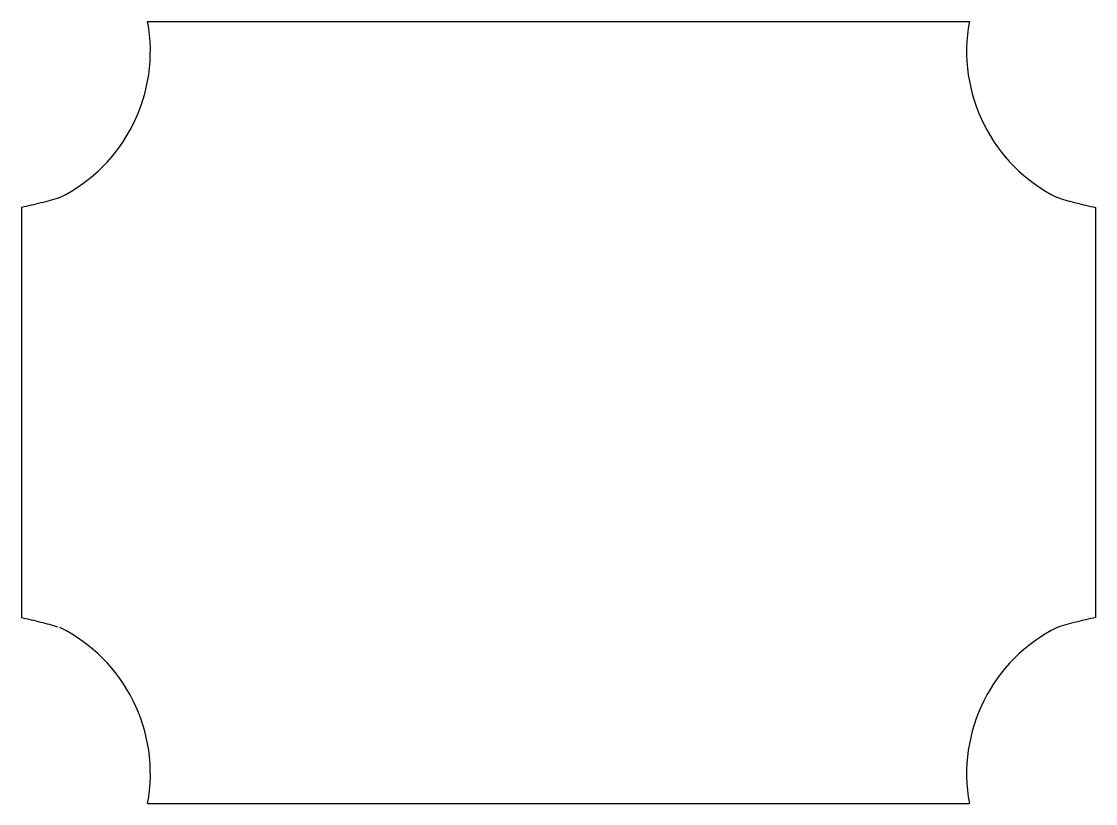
# Model space of a CAD drawing. Header units: millimetres. Extents: x 145 to 395, y 179 to 361.
import ezdxf

# ---------------------------------------------------------------- set-up
doc = ezdxf.new("R2010")
doc.units = ezdxf.units.MM
doc.layers.add('BASE_DE_SUSTENTA', color=7, linetype='Continuous')
doc.layers.add('Default', color=7, linetype='Continuous')

# ---------------------------------------------------------------- blocks, each defined once
blk = doc.blocks.new('SE')
at = {"layer": 'BASE_DE_SUSTENTA', "color": 7, "linetype": 'Continuous'}
for p, q in [((174.47, 361.33), (365.73, 361.33)), ((145.1, 318.03), (145.1, 316.31)), ((395.1, 318.03), (395.1, 316.31)), ((145.1, 316.31), (145.1, 224.31)), ((395.1, 316.31), (395.1, 224.31)), ((145.1, 224.31), (145.1, 222.59)), ((395.1, 224.31), (395.1, 222.59)), ((174.47, 179.29), (365.73, 179.29))]:
    blk.add_line(p, q, dxfattribs=at)
for centre, start, end in [((137, 354.43), 296.4899, 10.434), ((403.2, 354.43), 169.566, 243.5101), ((137, 186.19), 349.566, 63.5101), ((403.2, 186.19), 116.4899, 190.434)]:
    blk.add_arc(centre, 38.1, start, end, dxfattribs=at)
for points, knots in [([(153.99, 320.33), (152.53, 319.86), (151.06, 319.46), (148.09, 318.71), (146.6, 318.36), (145.1, 318.03)], [0, 0, 0, 0, 0.5, 0.5, 1, 1, 1, 1]), ([(386.69, 320.18), (387.99, 319.78), (389.31, 319.42), (392.11, 318.71), (393.61, 318.36), (395.1, 318.03)], [0.0547054, 0.0547054, 0.0547054, 0.0547054, 0.5, 0.5, 1, 1, 1, 1]), ([(145.1, 222.59), (146.59, 222.25), (148.09, 221.9), (150.9, 221.19), (152.21, 220.84), (153.52, 220.44)], [0, 0, 0, 0, 0.5, 0.5, 0.9454794, 0.9454794, 0.9454794, 0.9454794]), ([(395.1, 222.59), (394.35, 222.42), (393.61, 222.25), (392.12, 221.9), (391.37, 221.72), (389.14, 221.15), (387.67, 220.75), (386.21, 220.29)], [0, 0, 0, 0, 0.25, 0.25, 0.5, 0.5, 1, 1, 1, 1])]:
    blk.add_open_spline(points, degree=3, knots=knots, dxfattribs=at)

msp = doc.modelspace()

# ---------------------------------------------------------------- linework, layer by layer
at = {"layer": 'Default', "color": 7, "linetype": 'Continuous'}
msp.add_line((386.69, 320.18), (386.21, 320.33), dxfattribs=at)

# ---------------------------------------------------------------- block references
at = {"layer": 'Default'}
msp.add_blockref('SE', (0, 0), dxfattribs=at)

doc.saveas('drawing.dxf')
